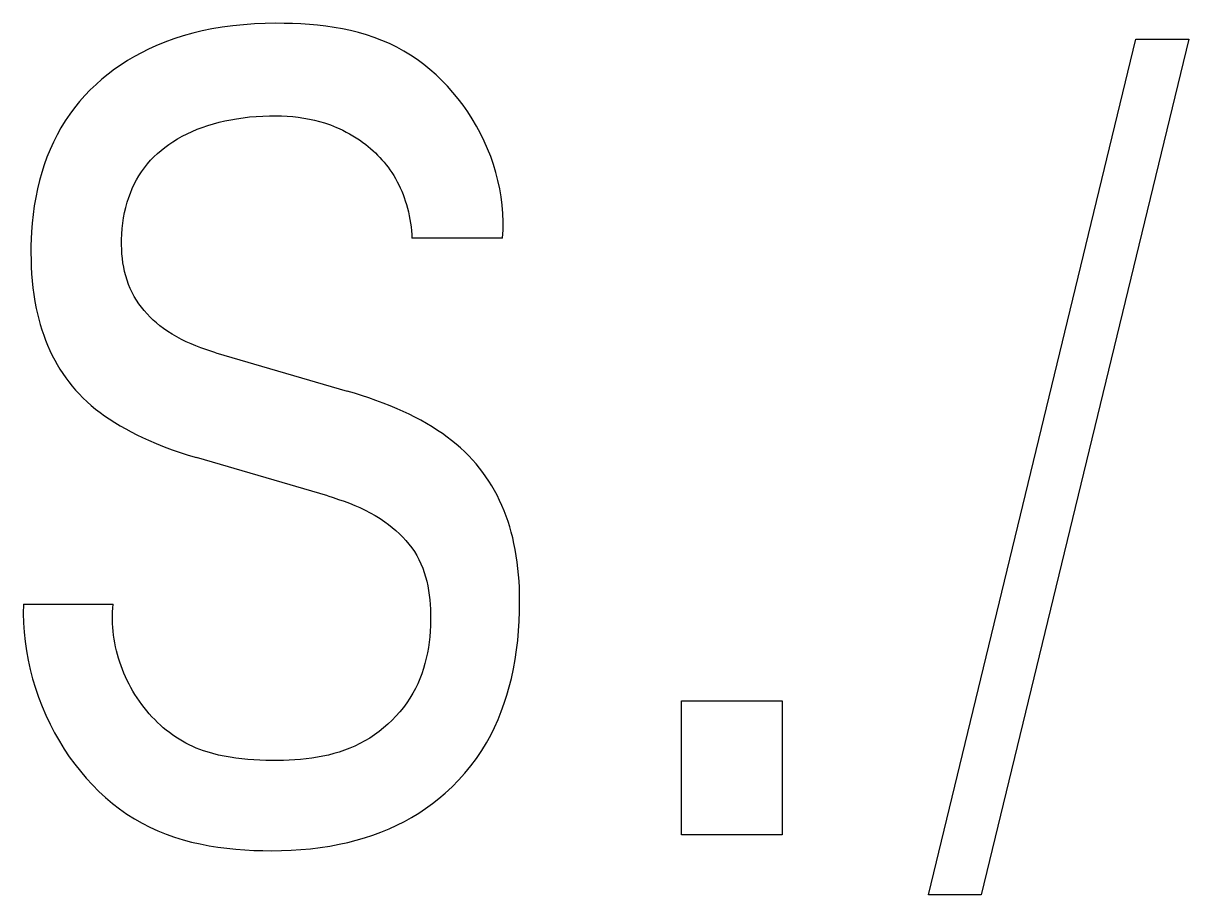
# Model space of a CAD drawing. Extents: x 0 to 420, y 0 to 297.
# Drawn here: x 161.791 to 165.013, y 172.053 to 174.462 of the extents above; entities that cross this region are included whole.
import ezdxf

# ---------------------------------------------------------------- set-up
doc = ezdxf.new("R2010")
doc.units = 0
doc.header["$LTSCALE"] = 23.1
doc.layers.add('10000_FRONT', color=7, linetype='CONTINUOUS')

msp = doc.modelspace()

# ---------------------------------------------------------------- linework, layer by layer
at = {"layer": '10000_FRONT', "color": 7, "linetype": 'CONTINUOUS'}
for p, q in [((162.2591, 174.4347), (162.2331, 174.4275)), ((162.2853, 174.4411), (162.2591, 174.4347)), ((162.3117, 174.4465), (162.2853, 174.4411)), ((162.341, 174.4514), (162.3117, 174.4465)), ((162.3704, 174.4553), (162.341, 174.4514)), ((162.3999, 174.4583), (162.3704, 174.4553)), ((162.4296, 174.4604), (162.3999, 174.4583)), ((162.4594, 174.4616), (162.4296, 174.4604)), ((162.4894, 174.4621), (162.4594, 174.4616)), ((162.5124, 174.462), (162.4894, 174.4621)), ((162.5355, 174.4614), (162.5124, 174.462)), ((162.5586, 174.4604), (162.5355, 174.4614)), ((162.5817, 174.4588), (162.5586, 174.4604)), ((162.6047, 174.4567), (162.5817, 174.4588)), ((162.6276, 174.454), (162.6047, 174.4567)), ((162.6504, 174.4506), (162.6276, 174.454)), ((162.673, 174.4466), (162.6504, 174.4506)), ((162.6954, 174.4418), (162.673, 174.4466)), ((162.7176, 174.4363), (162.6954, 174.4418)), ((162.7394, 174.43), (162.7176, 174.4363)), ((162.182, 174.41), (162.157, 174.3997)), ((162.2074, 174.4192), (162.182, 174.41)), ((162.2331, 174.4275), (162.2074, 174.4192)), ((162.761, 174.4229), (162.7394, 174.43)), ((162.7822, 174.4149), (162.761, 174.4229)), ((162.8029, 174.406), (162.7822, 174.4149)), ((162.8233, 174.3961), (162.8029, 174.406)), ((164.2934, 172.0531), (164.8675, 174.4184)), ((165.0133, 174.4184), (164.4392, 172.0531)), ((164.8675, 174.4184), (165.0133, 174.4184)), ((162.0982, 174.3704), (162.0793, 174.3593)), ((162.1175, 174.3809), (162.0982, 174.3704)), ((162.1371, 174.3906), (162.1175, 174.3809)), ((162.157, 174.3997), (162.1371, 174.3906)), ((162.8427, 174.3855), (162.8233, 174.3961)), ((162.8616, 174.374), (162.8427, 174.3855)), ((162.88, 174.3616), (162.8616, 174.374)), ((162.0609, 174.3475), (162.0429, 174.335)), ((162.0793, 174.3593), (162.0609, 174.3475)), ((162.8979, 174.3484), (162.88, 174.3616)), ((162.9153, 174.3344), (162.8979, 174.3484)), ((162.0083, 174.3078), (161.9918, 174.2932)), ((162.0253, 174.3218), (162.0083, 174.3078)), ((162.0429, 174.335), (162.0253, 174.3218)), ((162.9321, 174.3197), (162.9153, 174.3344)), ((162.9483, 174.3042), (162.9321, 174.3197)), ((161.9759, 174.278), (161.9607, 174.2621)), ((161.9918, 174.2932), (161.9759, 174.278)), ((162.9639, 174.288), (162.9483, 174.3042)), ((162.9789, 174.2712), (162.9639, 174.288)), ((161.9461, 174.2456), (161.9322, 174.2285)), ((161.9607, 174.2621), (161.9461, 174.2456)), ((162.9932, 174.2537), (162.9789, 174.2712)), ((163.0069, 174.2357), (162.9932, 174.2537)), ((161.9191, 174.2109), (161.9067, 174.1927)), ((161.9322, 174.2285), (161.9191, 174.2109)), ((163.0198, 174.2171), (163.0069, 174.2357)), ((163.0321, 174.1981), (163.0198, 174.2171)), ((161.9067, 174.1927), (161.8949, 174.1735)), ((162.2854, 174.1745), (162.3009, 174.1798)), ((162.3009, 174.1798), (162.3166, 174.1845)), ((162.3166, 174.1845), (162.3324, 174.1887)), ((162.3324, 174.1887), (162.3483, 174.1924)), ((162.3483, 174.1924), (162.3644, 174.1956)), ((162.3644, 174.1956), (162.3805, 174.1984)), ((162.3805, 174.1984), (162.3985, 174.201)), ((162.3985, 174.201), (162.4166, 174.2031)), ((162.4166, 174.2031), (162.4348, 174.2047)), ((162.4348, 174.2047), (162.453, 174.2057)), ((162.453, 174.2057), (162.4712, 174.2063)), ((162.4712, 174.2063), (162.4894, 174.2064)), ((162.4894, 174.2064), (162.5049, 174.206)), ((162.5049, 174.206), (162.5204, 174.2053)), ((162.5204, 174.2053), (162.5358, 174.2041)), ((162.5358, 174.2041), (162.5512, 174.2025)), ((162.5512, 174.2025), (162.5666, 174.2003)), ((162.5666, 174.2003), (162.5818, 174.1975)), ((162.5818, 174.1975), (162.5959, 174.1944)), ((162.5959, 174.1944), (162.61, 174.1908)), ((162.61, 174.1908), (162.6239, 174.1867)), ((162.6239, 174.1867), (162.6321, 174.1839)), ((162.6321, 174.1839), (162.6403, 174.181)), ((162.6403, 174.181), (162.6485, 174.1778)), ((162.6485, 174.1778), (162.6565, 174.1745)), ((163.0439, 174.178), (163.0321, 174.1981)), ((163.055, 174.1575), (163.0439, 174.178)), ((161.884, 174.1539), (161.8739, 174.1337)), ((161.8949, 174.1735), (161.884, 174.1539)), ((162.2172, 174.1426), (162.2304, 174.15)), ((162.2304, 174.15), (162.2438, 174.1569)), ((162.2438, 174.1569), (162.2575, 174.1633)), ((162.2575, 174.1633), (162.2714, 174.1691)), ((162.2714, 174.1691), (162.2854, 174.1745)), ((162.6565, 174.1745), (162.6645, 174.171)), ((162.6645, 174.171), (162.6741, 174.1665)), ((162.6741, 174.1665), (162.6836, 174.1616)), ((162.6836, 174.1616), (162.693, 174.1565)), ((162.693, 174.1565), (162.7023, 174.1511)), ((162.7023, 174.1511), (162.7113, 174.1454)), ((162.7113, 174.1454), (162.7202, 174.1395)), ((163.0652, 174.1366), (163.055, 174.1575)), ((161.8646, 174.1132), (161.8562, 174.0923)), ((161.8739, 174.1337), (161.8646, 174.1132)), ((162.1719, 174.1109), (162.1824, 174.1192)), ((162.1824, 174.1192), (162.1932, 174.1272)), ((162.1932, 174.1272), (162.2043, 174.1347)), ((162.2043, 174.1347), (162.2172, 174.1426)), ((162.7202, 174.1395), (162.7289, 174.1333)), ((162.7289, 174.1333), (162.7375, 174.1269)), ((162.7375, 174.1269), (162.7444, 174.1213)), ((162.7444, 174.1213), (162.7511, 174.1157)), ((162.7511, 174.1157), (162.7578, 174.1098)), ((163.0746, 174.1153), (163.0652, 174.1366)), ((163.0831, 174.0937), (163.0746, 174.1153)), ((161.8562, 174.0923), (161.8485, 174.0711)), ((162.1338, 174.0732), (162.1427, 174.0833)), ((162.1427, 174.0833), (162.152, 174.0929)), ((162.152, 174.0929), (162.1617, 174.1021)), ((162.1617, 174.1021), (162.1719, 174.1109)), ((162.7578, 174.1098), (162.7642, 174.1038)), ((162.7642, 174.1038), (162.7705, 174.0976)), ((162.7705, 174.0976), (162.7767, 174.0913)), ((162.7767, 174.0913), (162.7826, 174.0848)), ((162.7826, 174.0848), (162.7884, 174.0781)), ((163.0907, 174.0718), (163.0831, 174.0937)), ((161.8416, 174.0496), (161.8356, 174.0279)), ((161.8485, 174.0711), (161.8416, 174.0496)), ((162.1105, 174.0407), (162.1177, 174.0519)), ((162.1177, 174.0519), (162.1255, 174.0628)), ((162.1255, 174.0628), (162.1338, 174.0732)), ((162.7884, 174.0781), (162.794, 174.0713)), ((162.794, 174.0713), (162.7994, 174.0643)), ((162.7994, 174.0643), (162.8045, 174.0572)), ((162.8045, 174.0572), (162.8099, 174.0492)), ((162.8099, 174.0492), (162.8151, 174.0411)), ((163.0974, 174.0497), (163.0907, 174.0718)), ((163.1032, 174.0273), (163.0974, 174.0497)), ((161.8356, 174.0279), (161.8299, 174.0045)), ((162.092, 174.0052), (162.0977, 174.0173)), ((162.0977, 174.0173), (162.1038, 174.0292)), ((162.1038, 174.0292), (162.1105, 174.0407)), ((162.8151, 174.0411), (162.82, 174.0328)), ((162.82, 174.0328), (162.8246, 174.0243)), ((162.8246, 174.0243), (162.829, 174.0157)), ((162.829, 174.0157), (162.8332, 174.007)), ((163.1081, 174.0048), (163.1032, 174.0273)), ((161.8299, 174.0045), (161.825, 173.9809)), ((162.0823, 173.9803), (162.0869, 173.9929)), ((162.0869, 173.9929), (162.092, 174.0052)), ((162.8332, 174.007), (162.837, 173.9981)), ((162.837, 173.9981), (162.8407, 173.9892)), ((162.8407, 173.9892), (162.844, 173.9801)), ((163.112, 173.9821), (163.1081, 174.0048)), ((161.821, 173.9572), (161.8178, 173.9333)), ((161.825, 173.9809), (161.821, 173.9572)), ((162.0707, 173.9387), (162.0742, 173.9532)), ((162.0742, 173.9532), (162.0782, 173.9676)), ((162.0782, 173.9676), (162.0823, 173.9803)), ((162.844, 173.9801), (162.8471, 173.9709)), ((162.8471, 173.9709), (162.8503, 173.9609)), ((162.8503, 173.9609), (162.8531, 173.9508)), ((162.8531, 173.9508), (162.8556, 173.9405)), ((163.1148, 173.9593), (163.112, 173.9821)), ((163.1167, 173.9365), (163.1148, 173.9593)), ((161.8178, 173.9333), (161.8153, 173.9094)), ((162.0657, 173.9092), (162.0679, 173.924)), ((162.0679, 173.924), (162.0707, 173.9387)), ((162.8556, 173.9405), (162.8578, 173.9303)), ((162.8578, 173.9303), (162.8598, 173.92)), ((162.8598, 173.92), (162.8615, 173.9096)), ((163.1175, 173.9136), (163.1167, 173.9365)), ((161.8153, 173.9094), (161.8135, 173.8853)), ((162.0629, 173.8794), (162.064, 173.8944)), ((162.064, 173.8944), (162.0657, 173.9092)), ((162.8615, 173.9096), (162.8629, 173.8992)), ((162.8629, 173.8992), (162.864, 173.8888)), ((162.864, 173.8888), (162.8648, 173.8784)), ((163.1159, 173.868), (163.1173, 173.8908)), ((163.1173, 173.8908), (163.1175, 173.9136)), ((161.8125, 173.8661), (161.812, 173.8468)), ((161.8135, 173.8853), (161.8125, 173.8661)), ((162.0624, 173.8644), (162.0629, 173.8794)), ((162.0624, 173.8493), (162.0624, 173.8644)), ((162.8648, 173.8784), (162.8653, 173.868)), ((163.1159, 173.868), (162.8653, 173.868)), ((161.812, 173.8468), (161.8118, 173.8275)), ((161.8118, 173.8275), (161.8121, 173.8082)), ((162.0628, 173.8369), (162.0624, 173.8493)), ((162.0636, 173.8245), (162.0628, 173.8369)), ((162.0648, 173.8122), (162.0636, 173.8245)), ((161.8121, 173.8082), (161.8127, 173.7888)), ((162.0664, 173.7999), (162.0648, 173.8122)), ((162.0685, 173.7877), (162.0664, 173.7999)), ((161.8127, 173.7888), (161.8138, 173.7695)), ((161.8138, 173.7695), (161.8153, 173.7503)), ((162.071, 173.7756), (162.0685, 173.7877)), ((162.074, 173.7636), (162.071, 173.7756)), ((162.0775, 173.7518), (162.074, 173.7636)), ((161.8153, 173.7503), (161.8173, 173.7311)), ((161.8173, 173.7311), (161.8199, 173.712)), ((162.0816, 173.7403), (162.0775, 173.7518)), ((162.0862, 173.7289), (162.0816, 173.7403)), ((162.0914, 173.7178), (162.0862, 173.7289)), ((161.8199, 173.712), (161.8229, 173.6929)), ((161.8229, 173.6929), (161.8266, 173.674)), ((162.0971, 173.7072), (162.0914, 173.7178)), ((162.1033, 173.6969), (162.0971, 173.7072)), ((162.11, 173.6869), (162.1033, 173.6969)), ((161.8266, 173.674), (161.8299, 173.6591)), ((162.1172, 173.6772), (162.11, 173.6869)), ((162.1248, 173.6678), (162.1172, 173.6772)), ((162.1329, 173.6588), (162.1248, 173.6678)), ((161.8299, 173.6591), (161.8336, 173.6442)), ((161.8336, 173.6442), (161.8377, 173.6295)), ((161.8377, 173.6295), (161.8422, 173.6149)), ((162.1413, 173.65), (162.1329, 173.6588)), ((162.1501, 173.6416), (162.1413, 173.65)), ((162.1592, 173.6336), (162.1501, 173.6416)), ((162.1687, 173.6259), (162.1592, 173.6336)), ((161.8422, 173.6149), (161.8471, 173.6004)), ((161.8471, 173.6004), (161.8524, 173.5861)), ((162.1783, 173.6186), (162.1687, 173.6259)), ((162.1904, 173.6102), (162.1783, 173.6186)), ((162.2027, 173.6024), (162.1904, 173.6102)), ((162.2153, 173.5951), (162.2027, 173.6024)), ((161.8524, 173.5861), (161.8581, 173.5719)), ((161.8581, 173.5719), (161.8643, 173.5579)), ((162.2282, 173.5882), (162.2153, 173.5951)), ((162.2413, 173.5818), (162.2282, 173.5882)), ((162.2546, 173.5758), (162.2413, 173.5818)), ((162.2681, 173.5703), (162.2546, 173.5758)), ((162.2817, 173.5651), (162.2681, 173.5703)), ((162.2955, 173.5602), (162.2817, 173.5651)), ((161.8643, 173.5579), (161.8709, 173.5441)), ((161.8709, 173.5441), (161.8776, 173.5312)), ((162.3093, 173.5557), (162.2955, 173.5602)), ((162.3232, 173.5515), (162.3093, 173.5557)), ((162.3232, 173.5515), (162.6863, 173.4455)), ((161.8776, 173.5312), (161.8846, 173.5186)), ((161.8846, 173.5186), (161.8921, 173.5062)), ((161.8921, 173.5062), (161.8999, 173.4941)), ((161.8999, 173.4941), (161.9081, 173.4822)), ((161.9081, 173.4822), (161.9167, 173.4706)), ((161.9167, 173.4706), (161.9257, 173.4593)), ((161.9257, 173.4593), (161.9351, 173.4483)), ((161.9351, 173.4483), (161.9448, 173.4377)), ((161.9448, 173.4377), (161.9557, 173.4266)), ((162.7064, 173.4395), (162.6863, 173.4455)), ((162.7263, 173.4332), (162.7064, 173.4395)), ((161.9557, 173.4266), (161.9671, 173.4159)), ((161.9671, 173.4159), (161.9788, 173.4056)), ((161.9788, 173.4056), (161.9908, 173.3957)), ((162.7462, 173.4266), (162.7263, 173.4332)), ((162.7659, 173.4196), (162.7462, 173.4266)), ((162.7855, 173.4123), (162.7659, 173.4196)), ((162.805, 173.4046), (162.7855, 173.4123)), ((162.8243, 173.3965), (162.805, 173.4046)), ((161.9908, 173.3957), (162.0031, 173.3862)), ((162.0031, 173.3862), (162.0157, 173.377)), ((162.0157, 173.377), (162.0286, 173.3682)), ((162.8409, 173.3891), (162.8243, 173.3965)), ((162.8573, 173.3813), (162.8409, 173.3891)), ((162.8736, 173.3732), (162.8573, 173.3813)), ((162.8896, 173.3647), (162.8736, 173.3732)), ((162.0286, 173.3682), (162.0434, 173.3587)), ((162.0434, 173.3587), (162.0585, 173.3495)), ((162.0585, 173.3495), (162.0738, 173.3408)), ((162.0738, 173.3408), (162.0893, 173.3324)), ((162.9055, 173.3558), (162.8896, 173.3647)), ((162.921, 173.3465), (162.9055, 173.3558)), ((162.9364, 173.3367), (162.921, 173.3465)), ((162.0893, 173.3324), (162.105, 173.3244)), ((162.105, 173.3244), (162.1208, 173.3168)), ((162.1208, 173.3168), (162.1369, 173.3095)), ((162.1369, 173.3095), (162.1585, 173.3002)), ((162.9496, 173.3278), (162.9364, 173.3367)), ((162.9625, 173.3184), (162.9496, 173.3278)), ((162.9752, 173.3088), (162.9625, 173.3184)), ((162.9875, 173.2987), (162.9752, 173.3088)), ((162.1585, 173.3002), (162.1804, 173.2915)), ((162.1804, 173.2915), (162.2024, 173.2833)), ((162.2024, 173.2833), (162.2246, 173.2756)), ((162.2246, 173.2756), (162.247, 173.2683)), ((162.9996, 173.2883), (162.9875, 173.2987)), ((163.0113, 173.2774), (162.9996, 173.2883)), ((163.0226, 173.2662), (163.0113, 173.2774)), ((162.247, 173.2683), (162.2695, 173.2615)), ((162.6326, 173.1555), (162.2695, 173.2615)), ((163.0328, 173.2553), (163.0226, 173.2662)), ((163.0426, 173.2441), (163.0328, 173.2553)), ((163.0521, 173.2326), (163.0426, 173.2441)), ((163.0612, 173.2207), (163.0521, 173.2326)), ((163.0699, 173.2086), (163.0612, 173.2207)), ((163.0782, 173.1962), (163.0699, 173.2086)), ((163.0861, 173.1835), (163.0782, 173.1962)), ((163.0936, 173.1705), (163.0861, 173.1835)), ((162.6326, 173.1555), (162.6477, 173.1509)), ((162.6477, 173.1509), (162.6627, 173.1461)), ((162.6627, 173.1461), (162.6777, 173.1409)), ((163.1007, 173.1574), (163.0936, 173.1705)), ((163.1077, 173.1433), (163.1007, 173.1574)), ((162.6777, 173.1409), (162.6924, 173.1354)), ((162.6924, 173.1354), (162.7071, 173.1294)), ((162.7071, 173.1294), (162.7215, 173.1231)), ((162.7215, 173.1231), (162.7358, 173.1163)), ((162.7358, 173.1163), (162.7498, 173.109)), ((163.1143, 173.129), (163.1077, 173.1433)), ((163.1203, 173.1145), (163.1143, 173.129)), ((163.126, 173.0998), (163.1203, 173.1145)), ((162.7498, 173.109), (162.7636, 173.1012)), ((162.7636, 173.1012), (162.7771, 173.0928)), ((162.7771, 173.0928), (162.7903, 173.0839)), ((162.7903, 173.0839), (162.8008, 173.0763)), ((163.1311, 173.085), (163.126, 173.0998)), ((163.1359, 173.07), (163.1311, 173.085)), ((162.8008, 173.0763), (162.811, 173.0682)), ((162.811, 173.0682), (162.821, 173.0597)), ((162.821, 173.0597), (162.8306, 173.0509)), ((162.8306, 173.0509), (162.8398, 173.0417)), ((163.1402, 173.0549), (163.1359, 173.07)), ((163.1441, 173.0397), (163.1402, 173.0549)), ((162.8398, 173.0417), (162.8486, 173.0322)), ((162.8486, 173.0322), (162.8569, 173.0223)), ((162.8569, 173.0223), (162.8648, 173.0121)), ((163.1476, 173.0243), (163.1441, 173.0397)), ((163.151, 173.0071), (163.1476, 173.0243)), ((162.8648, 173.0121), (162.8721, 173.0015)), ((162.8721, 173.0015), (162.8788, 172.9907)), ((162.8788, 172.9907), (162.8849, 172.9795)), ((163.154, 172.9898), (163.151, 173.0071)), ((163.1565, 172.9724), (163.154, 172.9898)), ((162.8849, 172.9795), (162.8904, 172.968)), ((162.8904, 172.968), (162.8953, 172.9562)), ((162.8953, 172.9562), (162.8995, 172.9442)), ((163.1585, 172.9549), (163.1565, 172.9724)), ((163.1602, 172.9374), (163.1585, 172.9549)), ((162.8995, 172.9442), (162.9033, 172.932)), ((162.9033, 172.932), (162.9064, 172.9195)), ((162.9064, 172.9195), (162.9092, 172.9069)), ((163.1615, 172.9198), (163.1602, 172.9374)), ((163.1624, 172.9023), (163.1615, 172.9198)), ((162.9092, 172.9069), (162.9114, 172.8941)), ((162.9114, 172.8941), (162.9132, 172.8812)), ((163.163, 172.8847), (163.1624, 172.9023)), ((161.7914, 172.8561), (161.7908, 172.8306)), ((161.7914, 172.8561), (162.0394, 172.8561)), ((162.0383, 172.8455), (162.0394, 172.8561)), ((162.9132, 172.8812), (162.9147, 172.8683)), ((162.9147, 172.8683), (162.9157, 172.8552)), ((162.9157, 172.8552), (162.9165, 172.8421)), ((163.1632, 172.867), (163.163, 172.8847)), ((163.1632, 172.8515), (163.1632, 172.867)), ((161.7908, 172.8306), (161.7912, 172.8049)), ((162.0371, 172.8242), (162.0375, 172.8349)), ((162.0371, 172.8135), (162.0371, 172.8242)), ((162.0375, 172.8349), (162.0383, 172.8455)), ((162.9165, 172.8421), (162.917, 172.8269)), ((162.917, 172.8269), (162.9171, 172.8117)), ((163.162, 172.8093), (163.163, 172.8359)), ((163.163, 172.8359), (163.1632, 172.8515)), ((161.7912, 172.8049), (161.7928, 172.7791)), ((162.0373, 172.8027), (162.0371, 172.8135)), ((162.0379, 172.792), (162.0373, 172.8027)), ((162.0388, 172.7812), (162.0379, 172.792)), ((162.9167, 172.7965), (162.916, 172.7814)), ((162.9171, 172.8117), (162.9167, 172.7965)), ((163.1604, 172.7827), (163.162, 172.8093)), ((161.7928, 172.7791), (161.7955, 172.7531)), ((162.0401, 172.7705), (162.0388, 172.7812)), ((162.0416, 172.7597), (162.0401, 172.7705)), ((162.0435, 172.749), (162.0416, 172.7597)), ((162.9147, 172.7663), (162.9131, 172.7513)), ((162.916, 172.7814), (162.9147, 172.7663)), ((163.158, 172.7562), (163.1604, 172.7827)), ((161.7955, 172.7531), (161.7992, 172.7272)), ((161.7992, 172.7272), (161.804, 172.7013)), ((162.0457, 172.7384), (162.0435, 172.749)), ((162.0481, 172.7277), (162.0457, 172.7384)), ((162.0509, 172.7172), (162.0481, 172.7277)), ((162.9109, 172.7364), (162.9083, 172.7216)), ((162.9131, 172.7513), (162.9109, 172.7364)), ((163.1508, 172.7034), (163.1548, 172.7298)), ((163.1548, 172.7298), (163.158, 172.7562)), ((161.804, 172.7013), (161.8097, 172.6754)), ((162.054, 172.7066), (162.0509, 172.7172)), ((162.0573, 172.6962), (162.054, 172.7066)), ((162.0609, 172.6858), (162.0573, 172.6962)), ((162.9051, 172.707), (162.9014, 172.6925)), ((162.9083, 172.7216), (162.9051, 172.707)), ((163.146, 172.6772), (163.1508, 172.7034)), ((161.8097, 172.6754), (161.8165, 172.6497)), ((162.0649, 172.6755), (162.0609, 172.6858)), ((162.069, 172.6654), (162.0649, 172.6755)), ((162.0735, 172.6553), (162.069, 172.6654)), ((162.8925, 172.664), (162.8872, 172.6501)), ((162.8972, 172.6782), (162.8925, 172.664)), ((162.9014, 172.6925), (162.8972, 172.6782)), ((163.1404, 172.6512), (163.146, 172.6772)), ((161.8165, 172.6497), (161.8243, 172.6241)), ((162.0782, 172.6453), (162.0735, 172.6553)), ((162.0831, 172.6355), (162.0782, 172.6453)), ((162.0883, 172.6258), (162.0831, 172.6355)), ((162.8813, 172.6365), (162.8748, 172.6231)), ((162.8872, 172.6501), (162.8813, 172.6365)), ((163.1345, 172.628), (163.1404, 172.6512)), ((161.8243, 172.6241), (161.833, 172.5988)), ((161.833, 172.5988), (161.8426, 172.5738)), ((162.0938, 172.6162), (162.0883, 172.6258)), ((162.0996, 172.6067), (162.0938, 172.6162)), ((162.1056, 172.5973), (162.0996, 172.6067)), ((162.1118, 172.5882), (162.1056, 172.5973)), ((162.8677, 172.6099), (162.8597, 172.5965)), ((162.8748, 172.6231), (162.8677, 172.6099)), ((163.1206, 172.5822), (163.128, 172.605)), ((163.128, 172.605), (163.1345, 172.628)), ((161.8426, 172.5738), (161.8532, 172.5491)), ((162.1183, 172.5792), (162.1118, 172.5882)), ((162.125, 172.5704), (162.1183, 172.5792)), ((162.1319, 172.5618), (162.125, 172.5704)), ((162.8416, 172.5708), (162.8317, 172.5585)), ((162.851, 172.5835), (162.8416, 172.5708)), ((162.8597, 172.5965), (162.851, 172.5835)), ((163.1125, 172.5597), (163.1206, 172.5822)), ((163.6107, 172.2184), (163.6107, 172.5895)), ((163.6107, 172.5895), (163.8894, 172.5895)), ((163.8894, 172.5895), (163.8894, 172.2184)), ((161.8532, 172.5491), (161.8647, 172.5248)), ((162.1391, 172.5534), (162.1319, 172.5618)), ((162.1464, 172.5452), (162.1391, 172.5534)), ((162.154, 172.5372), (162.1464, 172.5452)), ((162.1618, 172.5295), (162.154, 172.5372)), ((162.8103, 172.5353), (162.7988, 172.5244)), ((162.8212, 172.5466), (162.8103, 172.5353)), ((162.8317, 172.5585), (162.8212, 172.5466)), ((163.0939, 172.5157), (163.1036, 172.5376)), ((163.1036, 172.5376), (163.1125, 172.5597)), ((161.8647, 172.5248), (161.8771, 172.501)), ((161.8771, 172.501), (161.8904, 172.4776)), ((162.1697, 172.522), (162.1618, 172.5295)), ((162.1779, 172.5148), (162.1697, 172.522)), ((162.1862, 172.5079), (162.1779, 172.5148)), ((162.1948, 172.5012), (162.1862, 172.5079)), ((162.2035, 172.4948), (162.1948, 172.5012)), ((162.7745, 172.5041), (162.7618, 172.4948)), ((162.7869, 172.514), (162.7745, 172.5041)), ((162.7988, 172.5244), (162.7869, 172.514)), ((163.0832, 172.4944), (163.0939, 172.5157)), ((161.8904, 172.4776), (161.9038, 172.4559)), ((162.2124, 172.4887), (162.2035, 172.4948)), ((162.2214, 172.4829), (162.2124, 172.4887)), ((162.2306, 172.4774), (162.2214, 172.4829)), ((162.24, 172.4722), (162.2306, 172.4774)), ((162.2495, 172.4674), (162.24, 172.4722)), ((162.7216, 172.4707), (162.7076, 172.4639)), ((162.7353, 172.4781), (162.7216, 172.4707)), ((162.7487, 172.4862), (162.7353, 172.4781)), ((162.7618, 172.4948), (162.7487, 172.4862)), ((163.0583, 172.4513), (163.0717, 172.4734)), ((163.0717, 172.4734), (163.0832, 172.4944)), ((161.9038, 172.4559), (161.918, 172.4347)), ((162.2592, 172.4628), (162.2495, 172.4674)), ((162.269, 172.4586), (162.2592, 172.4628)), ((162.2789, 172.4547), (162.269, 172.4586)), ((162.289, 172.4511), (162.2789, 172.4547)), ((162.2992, 172.4477), (162.289, 172.4511)), ((162.3146, 172.4432), (162.2992, 172.4477)), ((162.3303, 172.4393), (162.3146, 172.4432)), ((162.3462, 172.4359), (162.3303, 172.4393)), ((162.6346, 172.4392), (162.6194, 172.4359)), ((162.6496, 172.4431), (162.6346, 172.4392)), ((162.6644, 172.4474), (162.6496, 172.4431)), ((162.679, 172.4523), (162.6644, 172.4474)), ((162.6934, 172.4578), (162.679, 172.4523)), ((162.7076, 172.4639), (162.6934, 172.4578)), ((163.0438, 172.4299), (163.0583, 172.4513)), ((161.918, 172.4347), (161.9329, 172.4141)), ((161.9329, 172.4141), (161.9485, 172.3942)), ((162.3623, 172.433), (162.3462, 172.4359)), ((162.3786, 172.4305), (162.3623, 172.433)), ((162.3949, 172.4286), (162.3786, 172.4305)), ((162.4114, 172.427), (162.3949, 172.4286)), ((162.428, 172.4258), (162.4114, 172.427)), ((162.4446, 172.425), (162.428, 172.4258)), ((162.4613, 172.4245), (162.4446, 172.425)), ((162.4779, 172.4242), (162.4613, 172.4245)), ((162.4939, 172.4243), (162.4779, 172.4242)), ((162.5098, 172.4245), (162.4939, 172.4243)), ((162.5257, 172.4251), (162.5098, 172.4245)), ((162.5416, 172.4259), (162.5257, 172.4251)), ((162.5573, 172.4272), (162.5416, 172.4259)), ((162.573, 172.4287), (162.5573, 172.4272)), ((162.5886, 172.4307), (162.573, 172.4287)), ((162.6041, 172.4331), (162.5886, 172.4307)), ((162.6194, 172.4359), (162.6041, 172.4331)), ((163.0119, 172.3891), (163.0283, 172.4091)), ((163.0283, 172.4091), (163.0438, 172.4299)), ((161.9485, 172.3942), (161.9648, 172.3749)), ((161.9648, 172.3749), (161.9819, 172.3564)), ((162.9946, 172.3698), (163.0119, 172.3891)), ((161.9819, 172.3564), (161.9996, 172.3386)), ((162.9574, 172.3338), (162.9764, 172.3514)), ((162.9764, 172.3514), (162.9946, 172.3698)), ((161.9996, 172.3386), (162.018, 172.3216)), ((162.018, 172.3216), (162.037, 172.3055)), ((162.9218, 172.3048), (162.9399, 172.319)), ((162.9399, 172.319), (162.9574, 172.3338)), ((162.037, 172.3055), (162.0566, 172.2903)), ((162.0566, 172.2903), (162.0769, 172.276)), ((162.0769, 172.276), (162.0978, 172.2627)), ((162.8645, 172.2669), (162.8841, 172.2788)), ((162.8841, 172.2788), (162.9032, 172.2915)), ((162.9032, 172.2915), (162.9218, 172.3048)), ((162.0978, 172.2627), (162.1192, 172.2505)), ((162.1192, 172.2505), (162.1409, 172.2395)), ((162.8021, 172.2354), (162.824, 172.2454)), ((162.824, 172.2454), (162.8445, 172.2558)), ((162.8445, 172.2558), (162.8645, 172.2669)), ((162.1409, 172.2395), (162.1631, 172.2294)), ((162.1631, 172.2294), (162.1858, 172.2204)), ((162.1858, 172.2204), (162.2089, 172.2123)), ((162.2089, 172.2123), (162.2324, 172.2051)), ((162.7342, 172.2103), (162.7571, 172.2179)), ((162.7571, 172.2179), (162.7797, 172.2262)), ((162.7797, 172.2262), (162.8021, 172.2354)), ((163.8894, 172.2184), (163.6107, 172.2184)), ((162.2324, 172.2051), (162.2562, 172.1988)), ((162.2562, 172.1988), (162.2802, 172.1933)), ((162.2802, 172.1933), (162.3046, 172.1886)), ((162.3046, 172.1886), (162.3291, 172.1847)), ((162.3291, 172.1847), (162.3538, 172.1814)), ((162.3538, 172.1814), (162.3786, 172.1789)), ((162.3786, 172.1789), (162.4034, 172.177)), ((162.5585, 172.1779), (162.5851, 172.1803)), ((162.5851, 172.1803), (162.6116, 172.1835)), ((162.6116, 172.1835), (162.6379, 172.1875)), ((162.6379, 172.1875), (162.6642, 172.1924)), ((162.6642, 172.1924), (162.6877, 172.1976)), ((162.6877, 172.1976), (162.711, 172.2036)), ((162.711, 172.2036), (162.7342, 172.2103)), ((162.4034, 172.177), (162.4283, 172.1757)), ((162.4283, 172.1757), (162.4531, 172.175)), ((162.4531, 172.175), (162.4779, 172.1748)), ((162.4779, 172.1748), (162.5049, 172.1751)), ((162.5049, 172.1751), (162.5318, 172.1762)), ((162.5318, 172.1762), (162.5585, 172.1779)), ((164.4392, 172.0531), (164.2934, 172.0531))]:
    msp.add_line(p, q, dxfattribs=at)

doc.saveas('drawing.dxf')
